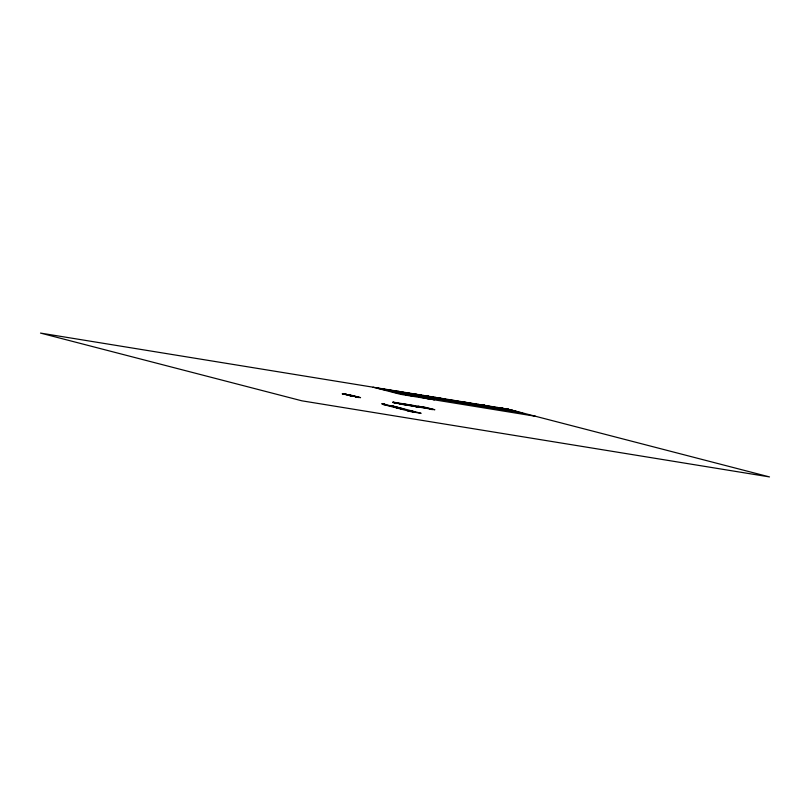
<?xml version="1.0" encoding="UTF-8"?>
<svg xmlns="http://www.w3.org/2000/svg" width="810" height="810" viewBox="0 0 810 810"><rect width="100%" height="100%" fill="white"/><g stroke="black" fill="none" stroke-linecap="round" stroke-linejoin="round"><path stroke-width="1.21" d="M349.009 395.371L347.915 395.027L348.452 395.088M353.626 396.303L354.962 396.485L352.826 395.898M402.752 408.807L403.795 409.131L402.459 408.959M408.827 410.66L407.653 410.518L410.609 411.298M414.042 411.895L414.811 411.966M348.219 395.067L349.94 395.594M353.788 396.333L354.952 396.444M408.007 410.579L408.989 410.69M413.92 411.885L414.76 411.996L412.462 411.358M398.571 408.2L396.738 407.703L397.548 407.946M414.335 411.925L413.758 411.652L414.386 411.844M391.544 390.754L394.662 391.443M354.081 396.373L354.8 396.485M396.809 407.663L397.953 407.815M398.773 408.25L396.627 407.683L397.194 407.734M403.633 409.141L402.621 408.989M408.554 410.802L408.2 410.589M414.639 411.986L413.292 411.784M392.334 391.392L390.106 390.876L391.929 391.24L390.623 390.936M391.848 390.916L388.911 390.319L393.862 391.291M401.861 392.951L399.289 392.344L401.973 392.971M348.158 395.017L349.323 395.209M427.356 396.171C429.756 396.596 427.376 396.353 428.146 396.333M432.165 396.961L433.239 397.153L432.267 397.011M435.841 397.578L434.464 397.426L437.552 397.933M419.357 395.938L420.137 396.07L419.448 395.989M459.412 401.993L463.016 402.671M429.624 398.864L433.542 399.522L432.105 399.269L432.672 399.37M473.384 404.281L475.673 404.656M477.343 404.909L481.099 405.608M482.395 406.195C484.917 406.752 487.175 406.944 485.504 406.792M390.005 390.501L391.503 390.825M392.192 390.886L393.397 391.2M473.212 403.765L474.397 404.058M474.954 404.585L477.08 404.919M397.123 407.693L397.983 407.835M393.751 391.159L394.349 391.402M414.244 395.209L413.687 395.108L417.312 395.665L416.806 395.614M431.041 399.188L430.191 398.955M388.192 390.015L390.157 390.248M412.158 393.933L411.429 393.802L412.148 393.852M434.271 397.842L436.58 398.247M477.282 404.524L476.675 404.362L477.353 404.443M483.752 405.283L485.22 405.587M465.72 403.107L465.791 403.026M499.851 407.936L503.334 408.513M465.598 403.552L467.643 403.886L466.712 403.643M504.65 409.171C506.726 409.404 508.153 409.87 506.402 409.435M509.46 410.427L512.082 410.873M518.238 411.905L518.37 411.946M472.615 403.674L474.447 404.068M400.606 392.688L400.201 392.485M436.479 398.257L435.79 398.105M394.845 391.807L394.166 391.665M474.194 403.947L473.577 403.825M461.619 402.347L463.107 402.661M476.503 404.767L476.563 404.858M427.477 396.789L426.91 396.697L430.049 397.173L427.164 396.627L428.014 396.87M433.957 397.842L432.732 397.558M456.698 401.092L455.099 400.899L457.417 401.264M515.17 411.369L514.431 411.338L515.504 411.45M402.914 409.03L401.902 408.868M408.675 410.64L408.017 410.63M432.58 397.062L433.745 397.244M475.44 404.676L476.31 404.737M478.578 405.152L477.009 404.909M399.786 391.918L397.669 391.473M390.855 391.149L389.175 390.703L390.997 391.149M441.065 398.399L444.538 399.097M480.796 404.868L482.902 405.243M501.441 408.625L502.575 408.847M512.052 410.903L512.588 411.014M357.402 397.204L359.073 397.609M394.986 402.772L396.667 403.147M417.788 407.086L418.922 407.308M431.305 409.283L432.054 409.536L429.361 408.959M384.031 404.129L385.712 404.504M411.358 411.207L412.897 411.591M498.433 407.754L502.372 408.402M395.067 391.139L392.87 390.693L394.267 390.967M406.883 393.022L405.84 392.891L409.121 393.437M396.93 391.817L395.887 391.483L396.525 391.757M394.926 391.291L395.462 391.392M485.109 405.608L487.185 405.901L485.757 405.709M491.873 407.632L490.091 407.339M346.68 394.44L346.012 394.237M384.78 404.382L381.753 403.765L384.689 404.301M410.964 411.277L410.346 411.085L412.28 411.45M420.248 395.067L420.967 395.199L420.38 395.037M413.657 394.602L414.244 394.703M475.885 404.271L474.903 404.109L476.24 404.332M494.383 407.258L496.854 407.714M495.75 407.511L496.611 407.632M485.615 406.114L484.663 405.962L486.982 406.326M468.413 403.917L469 404.079L468.504 403.987M501.835 408.989L501.198 408.847M506.533 409.516L502.635 408.898M489.574 407.217L490.009 407.288M503.871 409.749L505.45 410.052M504.903 409.931L506.189 410.123M510.178 410.65L511.323 410.761M389.924 390.309L390.288 390.339M433.239 397.153L432.651 397.113M431.943 397.022L432.965 397.214M443.566 398.905L443.009 398.733M398.844 392.425L399.897 392.506M470.661 403.441L471.228 403.491L469.496 403.167M470.296 403.421L470.863 403.4M459.472 402.033L460.849 402.286L458.025 401.76L459.179 402.084L458.582 401.882M419.55 396.009L420.825 396.242L418.932 395.867M489.685 406.752L489.28 406.66M494.475 407.987C492.885 407.825 499.294 408.767 495.386 408.2M514.431 411.338L511.626 410.751M457.174 401.152L456.587 401.142L457.215 401.264M410.842 394.176L409.07 393.923M506.604 409.475L512.376 410.538L511.606 410.386M499.76 408.615L500.631 408.807M504.549 409.89L504.002 409.708M506.655 410.204L506.716 410.154M354.031 396.394L353.069 396.212M432.884 409.627L431.578 409.323M413.707 411.855L412.705 411.683M428.561 396.829L429.381 397.001M509.45 409.931L510.978 410.285L510.158 410.103M516.82 411.591L517.661 411.763M435.183 397.487L440.691 398.368L439.627 398.236M507.181 409.101L508.569 409.404L507.9 409.242M470.114 403.258L470.438 403.319M498.19 407.764L507.566 409.252L506.473 409.08M493.685 407.238L491.63 406.762L492.338 406.883M413.799 395.037L413.272 394.936M498.545 408.483L497.806 408.372M408.767 410.63L409.961 410.852M388.759 390.126L389.316 390.167M394.419 391.007L394.673 391.068M410.903 393.63L411.571 393.771M430.9 396.748L431.446 396.849M460.363 401.78L458.602 401.456M491.123 407.025C491.569 407.227 491.548 406.883 491.265 407.106L489.574 406.701M415.155 394.865L418.547 395.391L417.494 395.24M512.092 410.488L513.388 410.65L512.781 410.589M398.935 392.445L400.241 392.597M498.15 408.402L496.439 408.017L497.148 408.129M495.477 408.169L496.044 408.22M464.363 403.258L465.537 403.491L464.717 403.421M484.744 406.569L485.392 406.772M432.57 399.411L432.196 399.35M415.955 394.359L419.438 394.916L418.071 394.632M423.063 395.472L423.893 395.655M425.695 395.898L426.627 396.151M438.362 397.963L438.453 398.064M443.779 398.844L445.49 399.178M444.214 399.046L445.875 399.249M461.629 401.689L464.95 402.357L463.573 402.003M478.092 404.362L479.226 404.656M478.669 404.514L480.411 404.838M482.628 405.142L483.104 405.263M483.772 405.324L485.089 405.506M498.383 407.663L496.945 407.47M498.98 407.764L499.76 408.017M501.987 408.25L506.169 409.04L504.306 408.756M384.831 389.387L382.684 389.033L384.294 389.357M385.479 389.488L388.081 389.995L387.008 389.752M390.936 390.38L392.951 390.835L392.253 390.693M391.068 390.491L391.584 390.481M391.898 390.531L392.222 390.592M395.574 391.139L394.976 391.068M396.303 391.25L397.669 391.534M397.345 391.422L398.307 391.574M407.784 393.164L408.331 393.255M408.777 393.285L410.143 393.64M415.935 394.359L416.38 394.429M417.261 394.622L414.933 394.197M417.585 394.683L419.418 394.976M421.402 395.331L421.787 395.3M423.367 395.604L428.166 396.313M426.202 396.08L424.511 395.827M426.992 396.191L428.429 396.404M435.983 397.68L435.679 397.548M454.815 400.859L452.8 400.444L454.278 400.798M457.69 401.244L458.389 401.456M460.272 401.659L460.86 401.78L459.958 401.608M461.325 401.902L461.589 401.973M467.998 402.924L469.557 403.248M475.045 404.119L475.521 404.241M478.082 404.635L478.345 404.696M479.115 404.666L480.259 404.848M484.846 405.496L482.79 405.182M500.55 408.149L501.279 408.2M385.236 389.549L384.031 389.326L388.699 390.471L388.182 390.39M385.499 389.59L386.522 389.731M403.208 392.577L512.943 410.437M385.681 389.792L382.826 389.326L385.833 389.975M386.157 389.863L387.939 390.157M396.596 391.564L396.08 391.483L398.652 392.101L398.135 392.01M397.497 391.797L399.117 391.979M433.228 397.649L432.257 397.467M433.998 397.72L435.486 398.024M436.782 398.176L438.149 398.49M437.511 398.287L440.215 398.834M439.577 398.631L440.944 398.915M482.902 405.608L484.046 405.911M483.479 405.759L485.079 406.093M487.438 406.387L487.914 406.509M487.61 406.428L488.997 406.6M488.683 406.66L489.898 406.752M504.569 409.273L503.557 408.969L505.855 409.425M506.756 409.556L508.781 409.87M510.999 410.184L510.401 410.214M386.856 390.177L385.033 389.883M387.22 390.238L387.737 390.319L384.861 389.65M391.827 391.119L391.311 391.038L393.538 391.564M395.736 391.767L394.632 391.574L396.414 392.06M396.373 391.858L398.328 392.283M399.644 392.263L400.16 392.344L397.599 391.726M400.646 392.425L401.163 392.506L398.601 391.888M408.534 393.711L409.668 394.004M411.247 394.146L412.199 394.399M414.73 394.764L415.672 394.865L413.444 394.561L414.072 394.703M432.044 397.497L430.707 397.183L432.439 397.507M463.411 402.641L464.16 402.864M463.887 402.823L463.917 402.813M464.707 402.914L465.061 402.914M472.807 404.17L473.637 404.322M474.174 404.524L474.792 404.625M477.758 405.01L478.73 405.132M479.216 405.253L480.158 405.365M480.938 405.486L482.882 405.85L482.213 405.78M499.365 408.584L499.183 408.463M500.084 408.685L500.934 408.817M501.582 408.847L501.906 408.898M393.012 391.433L396.728 392M408.027 393.822L517.752 411.683M395.898 391.979L411.743 395.361L396.424 392.202M417.697 395.665L420.248 396.09M462.773 402.995L463.907 403.289M473.253 404.585L474.579 404.858L472.878 404.443M477.627 405.415L479.53 405.861M488.298 407.005L489.888 407.349M492.257 407.632L494.383 407.967M505.764 409.992L506.483 410.214M509.389 410.518L508.731 410.386M513.246 411.065L514.613 411.288M392.121 391.534L395.077 392.02M417.089 395.604L414.214 395.148M463.35 403.147L464.96 403.441M480.472 405.972L478.71 405.668M485.018 406.711L484.228 406.509M501.835 409.374L501.258 409.263L503.385 409.678L502.251 409.425M412.837 395.067L522.572 412.928M412.148 395.786L415.105 396.272M425.199 398.145L426.333 398.439M425.716 398.277L426.728 398.388M427.599 398.621L426.404 398.338M535.633 416.31L400.585 394.338L373.066 387.21M344.847 394.186L346.498 394.45L343.481 393.832L352.978 396.404M394.905 402.631L407.47 405.071L399.026 403.694M355.458 396.88L358.152 397.457L355.803 396.94L356.532 397.163M415.834 406.772L418.537 407.339L416.188 406.822L416.917 407.045M401.072 408.483L399.249 408.22L403.005 408.847M409.404 410.893L410.113 411.186M481.13 404.858L481.727 404.97M398.652 391.635L399.208 391.807M396.91 391.453L394.703 390.997M407.025 393.093L405.891 392.85M485.939 406.104L487.711 406.488M389.488 390.481L390.238 390.673M473.465 404.271L474.609 404.504M480.127 405.456L479.601 405.354M490.759 407.349L491.437 407.511M393.468 391.503L394.045 391.574M394.875 391.615L395.442 391.746M398.166 392.222L398.378 392.263M349.11 395.158L350.305 395.371L349.758 395.27M353.656 396.333L352.866 396.181M402.489 408.989L401.699 408.837M414.305 394.045L415.014 394.186M481.515 405.678L482.031 405.739M500.661 408.118L501.501 408.21M478.993 405.688L464.231 402.043M398.156 407.845L398.955 408.007M413.292 411.804L412.492 411.652M514.36 411.257L515.413 411.429M400.241 408.372L401.335 408.463M410.316 410.903L411.683 411.298M395.037 391.311L394.257 391.19L395.857 391.513M428.49 398.712L427.71 398.601M400.626 408.402L397.993 407.967L401.092 408.412M391.706 391.24L392.364 391.362M398.368 407.886L399.168 408.037M409.374 410.731L410.174 410.893M458.075 401.365L458.197 401.416M505.754 410.062L506.351 410.184M411.662 394.298L409.911 394.004L410.883 394.156M510.766 410.741L511.981 410.933M394.602 391.382L393.64 391.281M393.923 391.554L393.042 391.362M511.353 410.326L511.687 410.407M492.591 406.924L493.817 407.197M503.243 408.999L503.779 409.101M497.411 408.169L498.626 408.442M508.062 410.245L508.7 410.386M460.434 402.246L459.786 402.114M471.309 404.261L472.635 404.534L470.934 404.129M473.951 404.737L471.612 404.241M421.858 395.371L421.068 395.199M352.431 396.1L352.208 396.06M401.618 408.837L401.041 408.716M436.134 398.196L435.77 398.095M400.413 392.526L400.95 392.658M416.421 395.452L418.638 395.877M412.381 411.642L411.115 411.399M516.193 411.591L517.195 411.784L515.494 411.379M456.546 401.061L456.05 401.021M483.864 406.498L480.482 405.921M424.713 395.837L424.207 395.736M509.115 410.002L509.682 409.971M486.02 405.719L485.808 405.668M401.132 408.746L400.12 408.534M432.732 397.052L433.441 397.204M434.443 397.892L435.284 397.973M395.462 391.746L398.429 392.394M483.853 405.344L484.785 405.476M507.404 410.133L507.931 410.245M484.896 406.66L485.008 406.691M418.942 407.349L419.469 407.46M350.73 395.442L352.502 395.806M399.563 408.098L400.069 408.2M426.759 396.667L425.331 396.303L425.979 396.454M392.88 391.007L391.574 390.805M494.13 407.987L493.503 407.906M481.261 406.043L481.505 406.073M351.53 395.948L351.024 395.837M432.965 397.659L433.563 397.72M390.491 390.623L391.078 391.027M495.811 408.25L495.619 408.21M503.617 408.564L504.215 408.675M508.427 409.819L507.526 409.617M505.966 410.113L507.394 410.103M411.358 393.771L410.964 393.7M413.12 395.715L391.362 391.372L394.531 392.161M394.116 392.091L415.874 396.424L412.695 395.644M491.316 407.531L492.733 407.764M481.16 406.023L480.583 405.972M383.829 389.245L385.054 389.499M411.561 411.166L412.128 411.348M512.963 411.004L512.386 410.873M428.804 396.981L427.933 396.809M427.822 398.642L428.085 398.581M432.51 399.36L431.457 399.178M383.788 389.519L386.542 390.096M389.63 390.177L391.524 390.602M350.598 395.736L350.031 395.624M505.339 408.847L505.784 408.928M411.48 393.751L409.425 393.387L409.941 393.569M399.208 408.341L398.631 408.23M410.214 411.197L409.404 411.034M352.613 395.847L354.699 396.343L353.767 396.12M401.669 408.554L403.815 409.111M412.675 411.399L413.394 411.561M473.08 403.846L471.319 403.461L472.169 403.694M404.818 392.769L402.833 392.313L405.213 392.83M472.007 403.623L472.736 403.785M468.342 403.299L469.071 403.461L468.494 403.269M410.123 393.549L410.842 393.711M403.977 392.556L404.706 392.718L404.119 392.526M349.738 395.543L348.948 395.381M409.576 411.055L408.787 410.883M382.34 389.013C384.385 389.468 380.913 388.678 381.723 388.972L380.477 388.739M381.611 388.891L378.229 388.314L379.799 388.597M431.548 409.455L429.705 409.02L430.434 409.242M413.262 411.52L413.839 411.662M508.366 410.214L510.361 410.63M502.757 408.382L502.959 408.513M509.966 410.528L507.688 410.113M409.009 410.923L407.754 410.599M505.167 409.283L504.721 409.202M497.087 407.653L497.026 407.703M498.079 407.916L497.755 407.855M487.863 405.891L502.311 409.627M487.377 406.802L488.855 407.157M449.034 399.573L463.482 403.309M413.201 394.095L412.877 394.045M411.561 394.197L412.928 394.48M428.774 398.733L430.434 399.127M398.388 391.331L425.908 398.459M423.225 407.035L431.477 409.182M418.162 406.215L426.414 408.351M409.718 404.838L417.97 406.974M404.656 404.018L412.908 406.154M394.116 402.732L392.708 402.408L395.736 403.026L394.369 402.671M349.859 395.108L358.04 397.224M391.058 405.78L397.943 407.562L385.995 404.959M412.108 411.46L409.759 410.943L410.488 411.166M510.057 410.548L509.53 410.447M500.357 408.037L499.902 407.946M403.016 408.888L403.38 408.999M378.716 388.425L377.49 388.192L377.986 388.304M415.003 395.351L414.943 395.351M493.411 407.784L493.452 407.794M508.123 409.182L40.5 333.082L301.877 400.818L769.5 476.918L508.123 409.182M430.029 396.647L429.381 396.535L430.029 396.647M405.01 392.668L405.678 392.87L405.01 392.668M430.211 397.102L430.788 397.244L430.211 397.102M467.572 403.117L469.577 403.572L467.572 403.117M418.851 395.412L418.264 395.29L418.851 395.412M419.58 395.604L418.993 395.483L419.58 395.604M466.793 403.279L466.206 403.167L466.793 403.279M483.337 405.901L482.75 405.79L483.337 405.901M484.066 406.093L483.479 405.972L484.066 406.093M502.899 409.161L502.311 409.04L502.899 409.161M469.051 404.018L468.99 404.038M470.043 404.281L469.456 404.16L470.043 404.281M487.043 407.045L486.466 406.924L487.043 407.045M507.708 410.407L507.121 410.285L507.708 410.407M410.802 395.604L395.483 392.445L410.802 395.604M434.281 399.715L433.694 399.593L434.281 399.715M352.32 395.503L342.195 393.852L360.572 397.639L352.32 395.503M426.597 407.592L392.84 402.094L401.092 404.231L434.859 409.728L426.597 407.592M393.589 406.195L383.464 404.544L410.974 411.672L421.109 413.323L393.589 406.195"/></g></svg>
